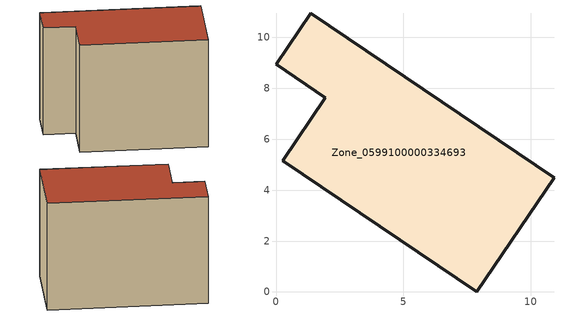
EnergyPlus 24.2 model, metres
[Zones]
Zone_0599100000334693
 floor ground (C_G): 10.92,4.48 7.89,0 0.27,5.16 1.94,7.63 0,8.95 1.36,10.96 z1.39
 wall outside (C_F): 7.89,0 10.92,4.48 1.36,10.96 0,8.95 1.94,7.63 0.27,5.16 7.89,0 z1.39:9.92
 roof outside (C_R): 0.27,5.16 7.89,0 10.92,4.48 1.36,10.96 0,8.95 1.94,7.63 z9.92
[BUILDING]
Pand.0599100000334693: North Axis=0; Terrain=City; Loads Convergence Tolerance Value=0.04; Temperature Convergence Tolerance Value=0.4; Solar Distribution=FullExterior; Maximum Number of Warmup Days=25; Minimum Number of Warmup Days=1
[Site:Location]
Rotterdam.The.Hague.AP_ZH_NLD Design_Conditions: Latitude=51.96; Longitude=4.45; Time Zone=1; Elevation=-4.5
[SITE:GROUNDTEMPERATURE:BUILDINGSURFACE]
18, 18, 18, 18, 18, 18, 18, 18, 18, 18, 18, 18
[MATERIAL] Thermal Absorptance=0.9; Solar Absorptance=0.7; Visible Absorptance=0.7
Name | Roughness | Thickness | Conductivity | Density | Specific Heat
G.TI.1975-1991 | MediumSmooth | 0.15 | 0.288461 | 540 | 1210
F.TI.1975-1991 | Rough | 0.3 | 0.230769 | 1920 | 840
R.TI.1975-1991 | MediumRough | 0.2 | 0.153846 | 1500 | 1000
[CONSTRUCTION]
C_G: G.TI.1975-1991
C_F: F.TI.1975-1991
C_R: R.TI.1975-1991
[ZONE]
Zone_0599100000334693: Type=1; Multiplier=1; Ceiling Height=Autocalculate; Volume=Autocalculate; Floor Area=autocalculate; Part of Total Floor Area=Yes
[ZONEINFILTRATION:DESIGNFLOWRATE]
Infil_Zone_0599100000334693: Zone or ZoneList or Space or SpaceList=Zone_0599100000334693; Schedule=AlwaysOn; Design Flow Rate Calculation Method=Flow/Area; Flow Rate per Floor Area=0.003; Constant Term Coefficient=1; Temperature Term Coefficient=0; Velocity Term Coefficient=0; Velocity Squared Term Coefficient=0
[HVACTEMPLATE:ZONE:IDEALLOADSAIRSYSTEM]
Zone_0599100000334693: Maximum Heating Supply Air Temperature=50; Minimum Cooling Supply Air Temperature=13; Maximum Heating Supply Air Humidity Ratio=0.0156; Minimum Cooling Supply Air Humidity Ratio=0.0077; Heating Limit=NoLimit; Cooling Limit=NoLimit; Dehumidification Control Type=ConstantSensibleHeatRatio; Cooling Sensible Heat Ratio=0.7; Dehumidification Setpoint=60; Humidification Control Type=None; Humidification Setpoint=30; Outdoor Air Method=None; Outdoor Air Flow Rate per Person=0.00944; Outdoor Air Flow Rate per Zone Floor Area=0; Outdoor Air Flow Rate per Zone=0; Demand Controlled Ventilation Type=None; Outdoor Air Economizer Type=NoEconomizer; Heat Recovery Type=None; Sensible Heat Recovery Effectiveness=0.7; Latent Heat Recovery Effectiveness=0.65
[ZONECONTROL:THERMOSTAT]
ThermostatControl_Zone_0599100000334693: Zone or ZoneList=Zone_0599100000334693; Control Type Schedule=DualSetpointControlType; Control 1=Thermostat_Zone_0599100000334693; Temperature Difference Between Cutout And Setpoint=0
[THERMOSTATSETPOINT:DUALSETPOINT]
Thermostat_Zone_0599100000334693: Heating Setpoint Temperature Schedule=HeatingSetpoint_Zone_0599100000334693; Cooling Setpoint Temperature Schedule=CoolingSetpoint_Zone_0599100000334693
[SCHEDULE:COMPACT]
HeatingSetpoint_Zone_0599100000334693: Through: 12/31, For: AllDays, Until: 24:00, 21
CoolingSetpoint_Zone_0599100000334693: Through: 12/31, For: AllDays, Until: 24:00, 24
DualSetpointControlType: Through: 12/31, For: AllDays, Until: 24:00, 4
AlwaysOn: Through: 12/31, For: AllDays, Until: 24:00, 1
